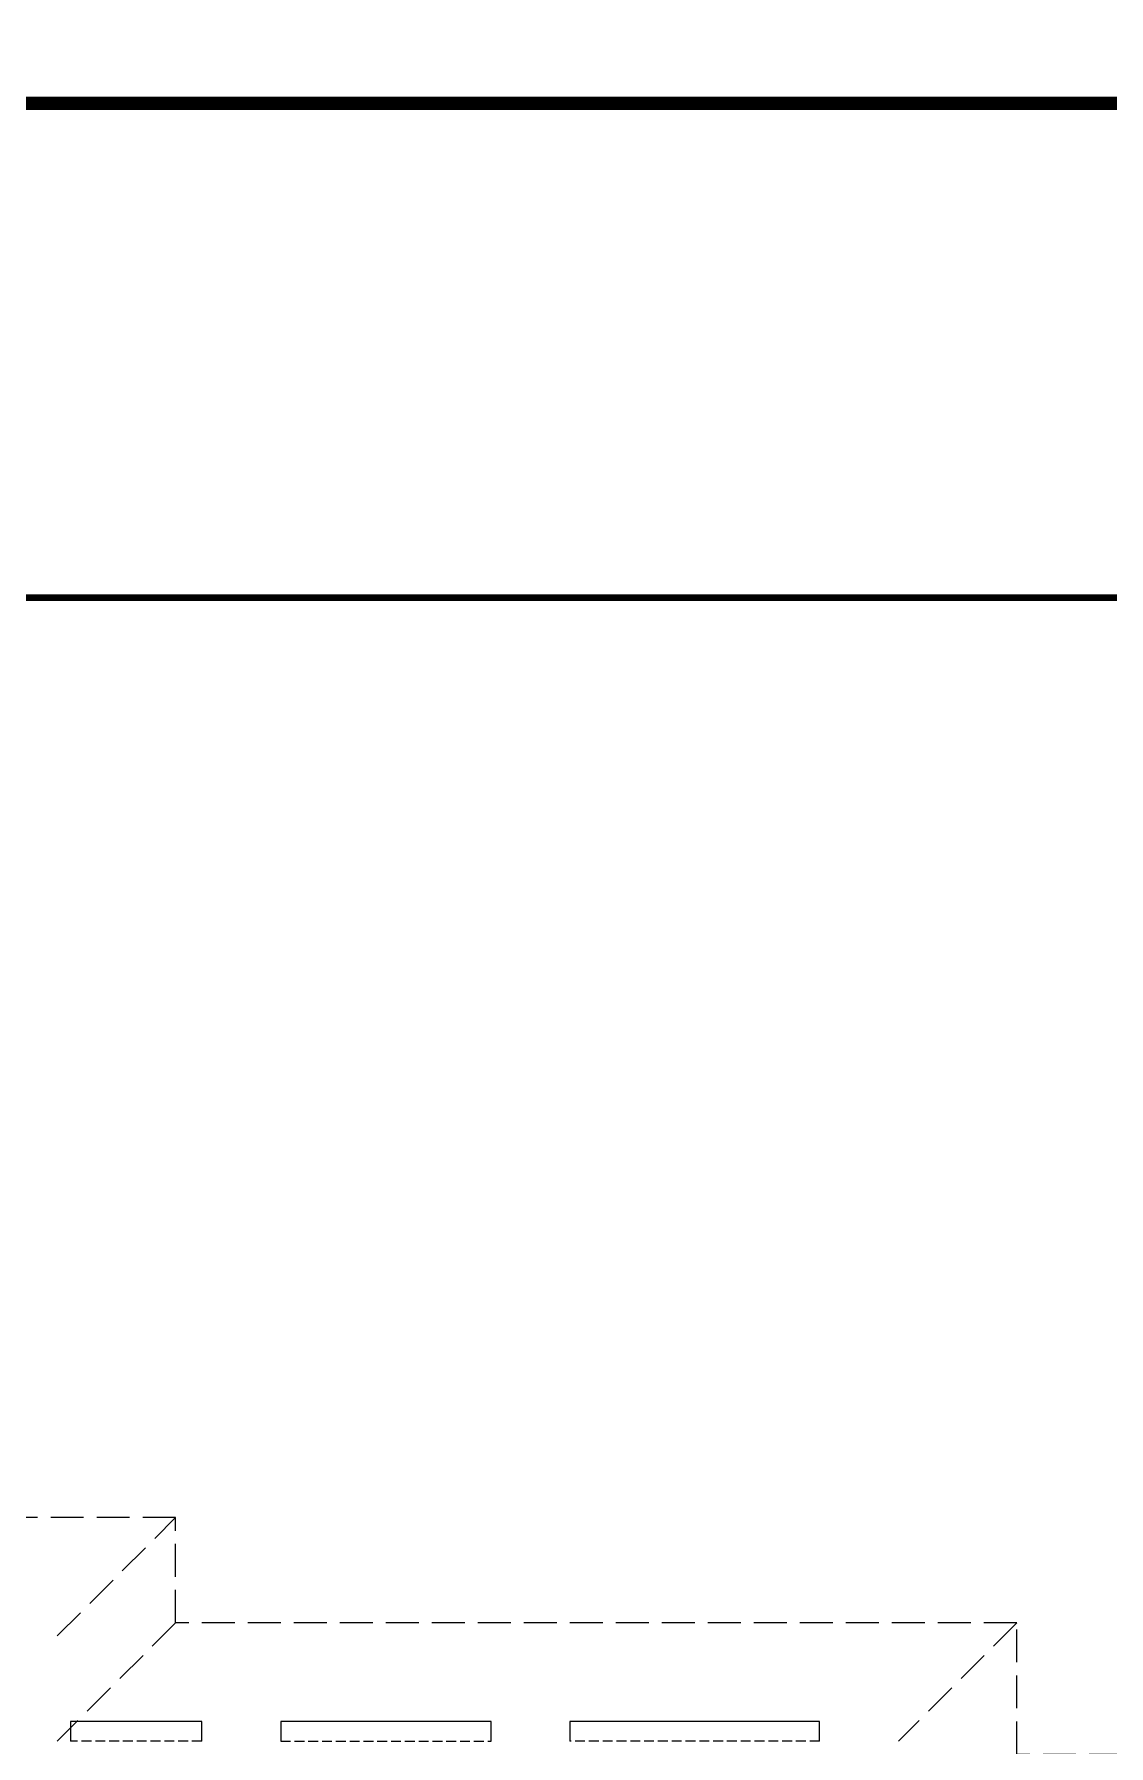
# Model space of a CAD drawing. Extents: x 3002737 to 4077523, y -995787 to -7267.
# Drawn here: x 3448379 to 3456554, y -890478 to -877462 of the extents above; entities that cross this region are included whole.
import ezdxf
from ezdxf.xclip import XClip

# ---------------------------------------------------------------- set-up
doc = ezdxf.new("R2010")
doc.units = 0
doc.header["$LTSCALE"] = 1000
doc.header["$MEASUREMENT"] = 0
doc.header["$XCLIPFRAME"] = 2
doc.linetypes.add('DASH', pattern=[0.35, 0.25, -0.1])
doc.linetypes.add('DOTE', pattern=[2.42, 2, -0.2, 0.02, -0.2])
doc.layers.get('0').update_dxf_attribs({"linetype": 'CONTINUOUS'})
for name, color, linetype in [('!!电气', 1, 'CONTINUOUS'), ('WIRE-动力', 7, 'CONTINUOUS'), ('卫生间', 6, 'CONTINUOUS'), ('看线', 185, 'CONTINUOUS')]:
    doc.layers.add(name, color=color, linetype=linetype)
for name, color, linetype, lineweight in [('DOTE', 19, 'DOTE', 9), ('图框', 147, 'CONTINUOUS', 20), ('平面-看线', 252, 'CONTINUOUS', 15)]:
    doc.layers.add(name, color=color, linetype=linetype, lineweight=lineweight)

# ---------------------------------------------------------------- blocks, each defined once
blk = doc.blocks.new('A$C74D73064')
at = {"layer": 'DOTE', "color": 252}
for p, q in [((83880, 54519), (83880, 8149)), ((89330, 54519), (89330, 8149))]:
    blk.add_line(p, q, dxfattribs=at)
blk = doc.blocks.new('A$C7B1F0EBE')
at = {"color": 252}
ref = blk.add_blockref('A$C74D73064', (-53513, -33808), dxfattribs=at)
XClip(ref).set_block_clipping_path([(63315.4263309771, 50772.2529092039), (117315.4131985184, 70272.2529080271)])
blk = doc.blocks.new('A$C148B7D8E')
at = {"layer": '卫生间', "color": 252, "linetype": 'DASH'}
for p, q in [((17000, 9900), (17900, 10800)), ((17900, 10000), (17000, 9100)), ((24300, 10000), (23400, 9100))]:
    blk.add_line(p, q, dxfattribs=at)
blk.add_lwpolyline([(25100, 9000), (24300, 9000), (24300, 10000), (17900, 10000), (17900, 10800), (16100, 10800), (16100, 12200)], dxfattribs=at)
blk = doc.blocks.new('A$C5F341E43')
at = {"layer": '平面-看线', "color": 252, "linetype": 'DASH', "ltscale": 0.3}
for points in [[(18000, 10200), (17000, 10200)], [(18600, 10200), (20200, 10200)], [(22700, 10200), (20800, 10200)]]:
    blk.add_lwpolyline(points, dxfattribs=at)
at = {"layer": '看线', "color": 252, "ltscale": 0.5}
for points in [[(18000, 10200), (18000, 10350), (17000, 10350), (17000, 10200)], [(20200, 10200), (20200, 10350), (18600, 10350), (18600, 10200)], [(22700, 10200), (22700, 10350), (20800, 10350), (20800, 10200)]]:
    blk.add_lwpolyline(points, dxfattribs=at)
at = {"color": 252}
blk.add_blockref('A$C148B7D8E', (-100, 1100), dxfattribs=at)

msp = doc.modelspace()

# ---------------------------------------------------------------- linework, layer by layer
at = {"layer": 'WIRE-动力', "color": 6, "linetype": 'Continuous', "const_width": 50}
msp.add_lwpolyline([(3439004, -881746.3), (3474304.5, -881746.2)], dxfattribs=at)
at = {"layer": '图框', "const_width": 100}
msp.add_lwpolyline([(3500451.8, -935386.6), (3500451.8, -877986.6), (3419851.8, -877986.6), (3419851.8, -935386.6)], close=True, dxfattribs=at)

# ---------------------------------------------------------------- block references
at = {"layer": '!!电气'}
for name, p in [('A$C7B1F0EBE', (3419851.8, -875986.6)), ('A$C5F341E43', (3431654.3, -900643.2))]:
    msp.add_blockref(name, p, dxfattribs=at)

doc.saveas('drawing.dxf')
